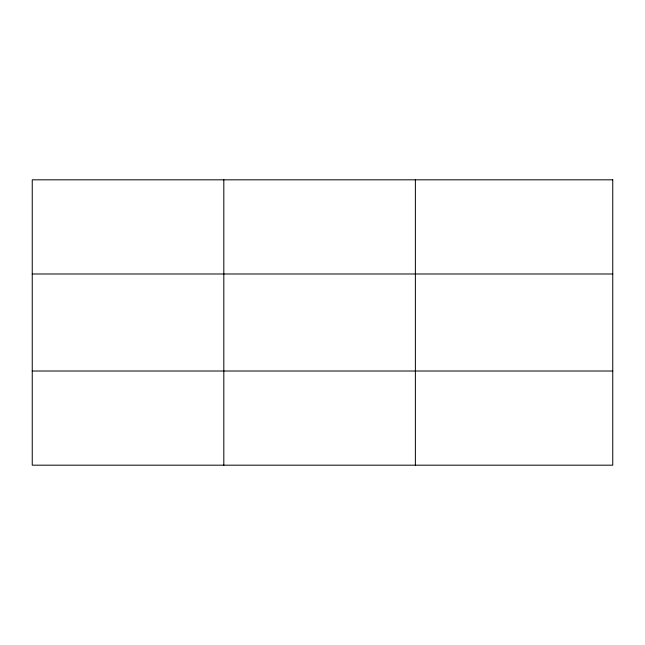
<?xml version="1.0" encoding="UTF-8"?>
<svg xmlns="http://www.w3.org/2000/svg" width="645" height="645" viewBox="0 0 645 645"><rect width="100%" height="100%" fill="white"/><g stroke="black" fill="none" stroke-linecap="round" stroke-linejoin="round"><path stroke-width="0.97" d="M223.815 465.182L223.815 179.818M415.38 465.182L415.38 179.818M32.25 273.988L612.75 273.988M32.25 371.012L612.75 371.012M612.75 179.818L612.75 465.182L32.25 465.182L32.25 179.818L612.75 179.818"/></g></svg>
